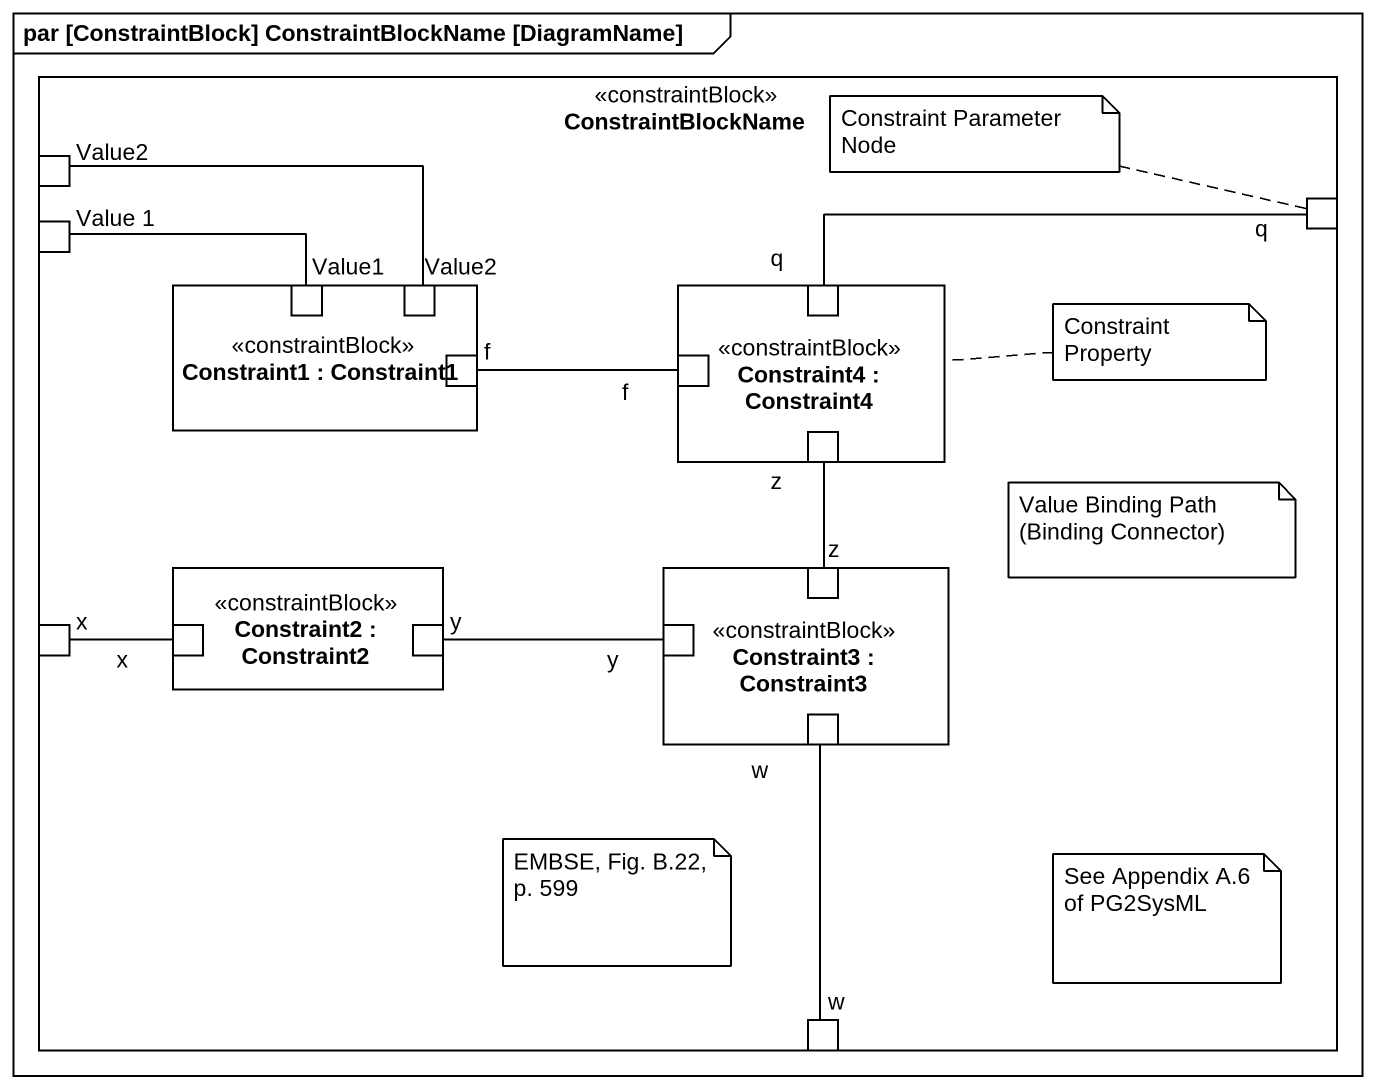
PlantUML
@startuml
mainframe par [ConstraintBlock] ConstraintBlockName [DiagramName]
rectangle ConstraintBlockName <<constraintBlock>> {
  port Value2
  port q
  port "Value 1" as Value_1
  rectangle "Constraint1 : Constraint1" as Constraint1 <<constraintBlock>> {
    port Value1
    port "Value2" as Value2_2
    port f
  }
  rectangle "Constraint4 : Constraint4" as Constraint4 <<constraintBlock>> {
    port "q" as q_2
    port "f" as f_2
    port z
  }
  rectangle "Constraint2 : Constraint2" as Constraint2 <<constraintBlock>> {
    port "x" as x__2
    port y
  }
  rectangle "Constraint3 : Constraint3" as Constraint3 <<constraintBlock>> {
    port "z" as z_2
    port "y" as y_2
    port w
  }
  port "x" as x_
  port "w" as w_2
}
Value2 -right- Value2_2
Value_1 -right- Value1
q_2 -right- q
f -right- f_2
z_2 -up- z
x_ -right- x__2
y -right- y_2
w -- w_2
note as N1
  Constraint Parameter Node
end note
N1 .. q
note right of Constraint4 : Constraint Property
note as N3
  Value Binding Path (Binding Connector)
end note
note as N4
  EMBSE, Fig. B.22, p. 599
end note
note as N5
  See Appendix A.6 of PG2SysML
end note
@enduml
